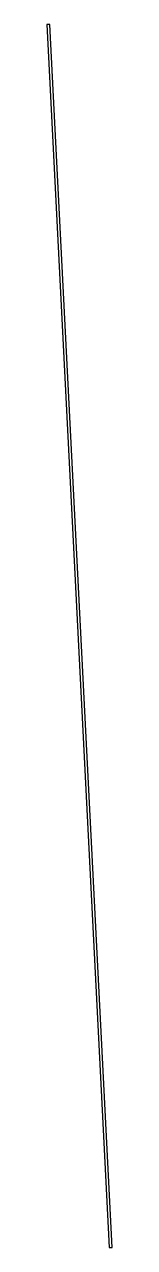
# Model space of a CAD drawing. Header units: metres. Extents: x 380 to 593, y -1 to 4000.
import ezdxf

# ---------------------------------------------------------------- set-up
doc = ezdxf.new("R2010")
doc.units = ezdxf.units.M

msp = doc.modelspace()

# ---------------------------------------------------------------- linework, layer by layer
at = {"layer": 'PARAMETRIX'}
for p, q in [((389.9875, 4000), (380.0004, 3999.4932)), ((380.0004, 3999.4932), (583.0004, -0.5068)), ((592.9875, 0), (389.9875, 4000)), ((583.0004, -0.5068), (592.9875, 0))]:
    msp.add_line(p, q, dxfattribs=at)

doc.saveas('drawing.dxf')
